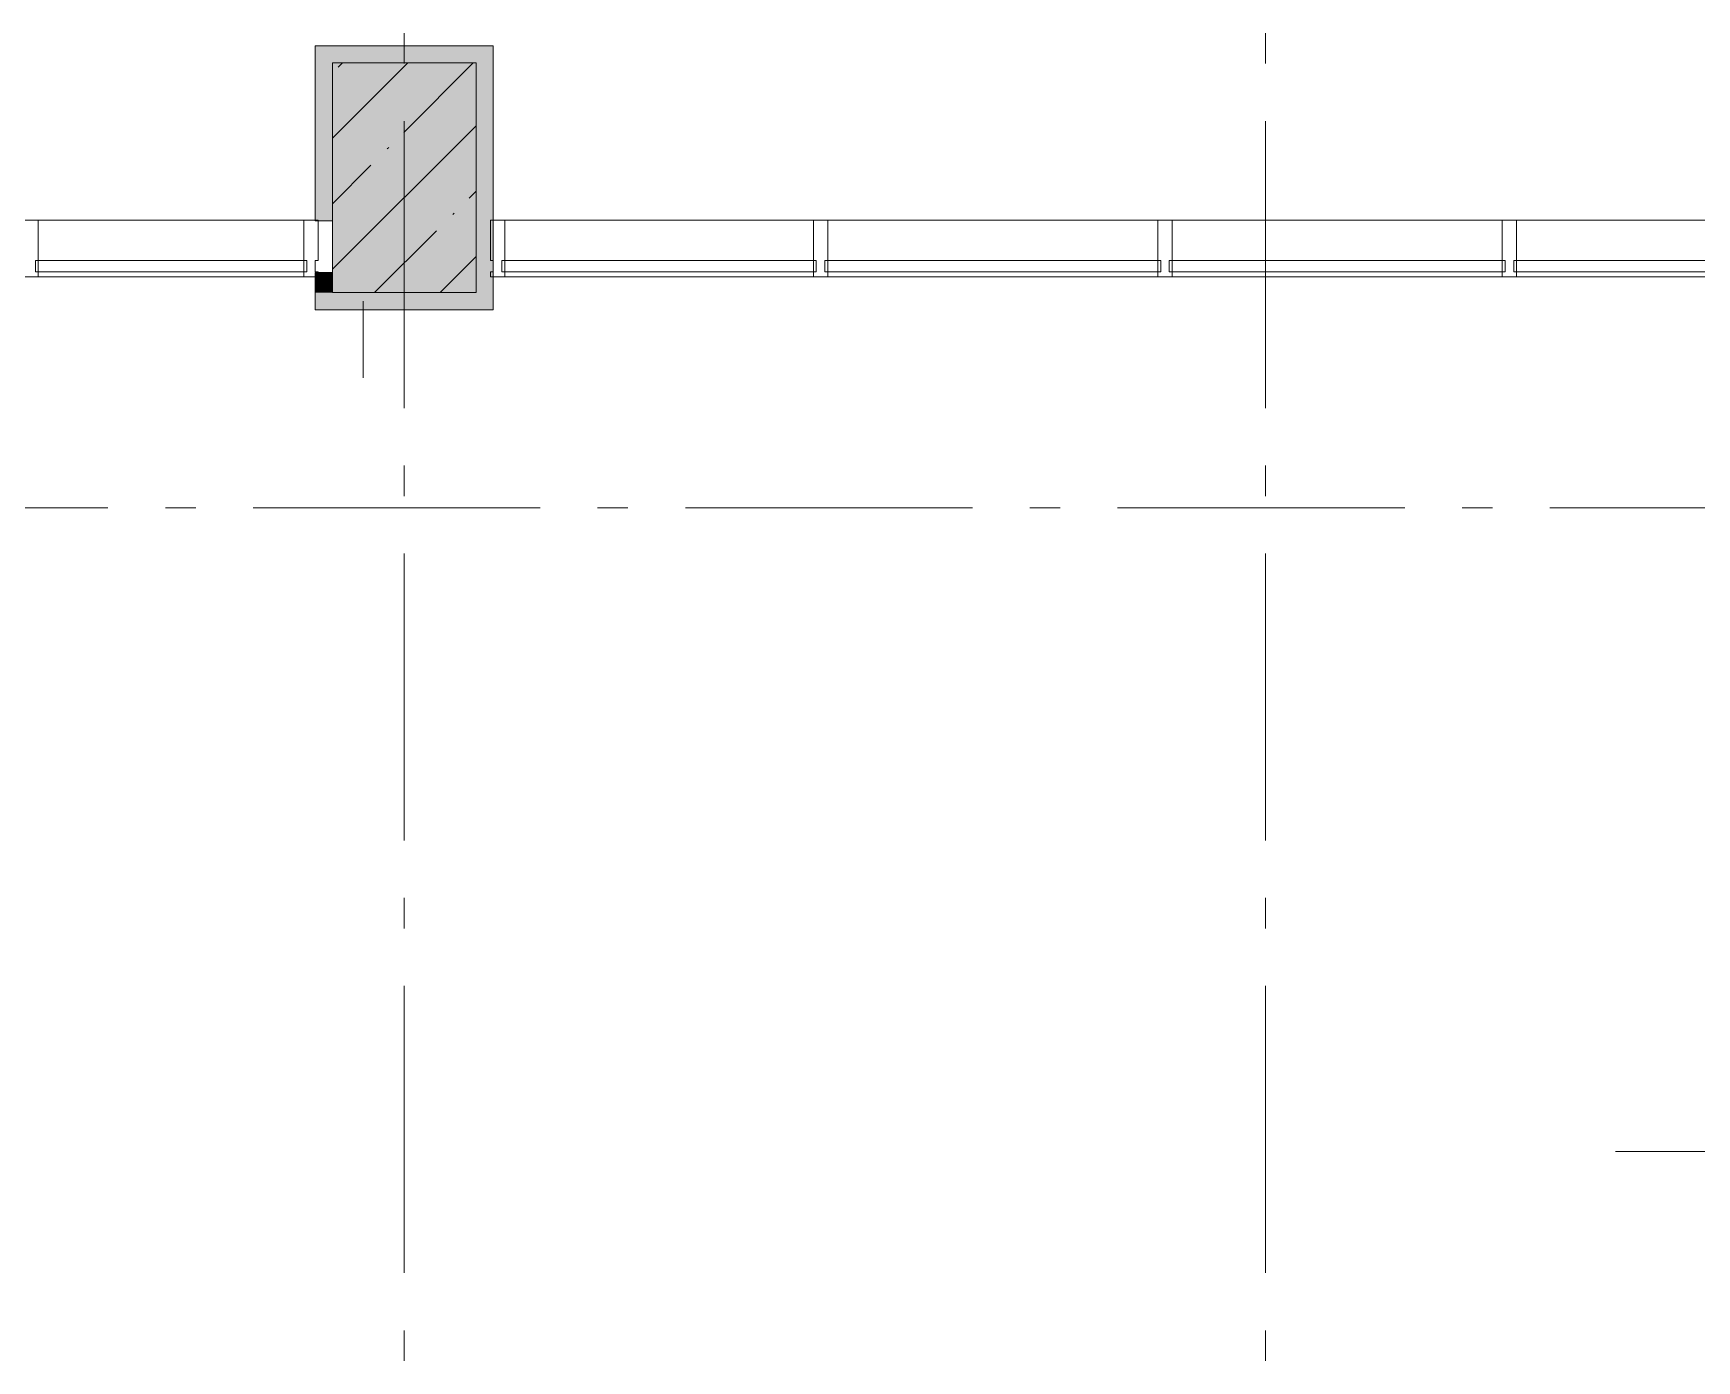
# Model space of a CAD drawing. Header units: millimetres. Extents: x -537608 to 253996, y -217170 to 186033.
# Drawn here: x -297869 to -292074, y 163651 to 168274 of the extents above; entities that cross this region are included whole.
import ezdxf

# ---------------------------------------------------------------- set-up
doc = ezdxf.new("R2010")
doc.units = ezdxf.units.MM
doc.layers.add('PDF _Геометрия', color=7, linetype='Continuous')
doc.layers.add('PDF _Сплошная заливка', color=7, linetype='Continuous', true_color=0xffffff)

msp = doc.modelspace()

# ---------------------------------------------------------------- hatches: boundary and pattern name
at = {"layer": 'PDF _Сплошная заливка', "true_color": 0xff7d7d, "transparency": 33554559}
for points in [[(-296326.1802, 168170.9054), (-296326.1802, 168230.9039), (-296886.1807, 168230.9039), (-296886.1807, 168170.9054), (-296724.9933, 168170.9054)], [(-296326.1802, 167370.9045), (-296266.1817, 167370.9045), (-296266.1817, 168230.9039), (-296326.1802, 168230.9039), (-296326.1802, 168170.9054)], [(-296266.1817, 167310.9038), (-296266.1817, 167370.9045), (-296886.1807, 167370.9045), (-296886.1807, 167310.9038), (-296724.9933, 167310.9038)]]:
    msp.add_hatch(color=11, dxfattribs=at).paths.add_polyline_path(points)

# ---------------------------------------------------------------- linework, layer by layer
at = {"layer": 'PDF _Геометрия', "lineweight": 9}
for p, q in [((-296326.1802, 168230.9039), (-296886.1807, 168230.9039)), ((-296886.1807, 168230.9039), (-296886.1807, 168170.9054)), ((-296266.1817, 168230.9039), (-296326.1802, 168230.9039)), ((-296266.1817, 167370.9045), (-296266.1817, 168230.9039)), ((-296886.1807, 168170.9054), (-296886.1807, 167621.252)), ((-296826.1821, 167908.639), (-296563.918, 168170.9054)), ((-296326.1802, 168170.9054), (-296826.1821, 168170.9054)), ((-296826.1821, 168170.9054), (-296826.1821, 167370.9045)), ((-296806.4008, 168156.5194), (-296792.0105, 168170.9054)), ((-296578.2997, 167928.4225), (-296335.8169, 168170.9054)), ((-296326.1802, 167370.9045), (-296326.1802, 168170.9054)), ((-296826.1821, 167452.4433), (-296326.1802, 167952.443)), ((-296635.3271, 167871.3972), (-296630.582, 167876.1381)), ((-296826.1821, 167680.5401), (-296692.346, 167814.372)), ((-296350.1986, 167700.3236), (-296326.1802, 167724.3441)), ((-297851.1775, 167623.2521), (-297901.1777, 167623.2521)), ((-297851.1775, 167483.2521), (-297851.1775, 167623.2521)), ((-297851.1775, 167623.2521), (-296926.1826, 167623.2521)), ((-296876.1824, 167623.2521), (-296926.1826, 167623.2521)), ((-296926.1826, 167623.2521), (-296926.1826, 167483.2521)), ((-296886.1807, 167621.252), (-296826.1821, 167621.252)), ((-296876.1824, 167483.2521), (-296876.1824, 167623.2521)), ((-296407.226, 167643.2983), (-296402.4809, 167648.0391)), ((-296226.1799, 167623.2521), (-296276.1801, 167623.2521)), ((-296276.1801, 167623.2521), (-296276.1801, 167483.2521)), ((-296226.1799, 167623.2521), (-295151.1844, 167623.2521)), ((-296226.1799, 167483.2521), (-296226.1799, 167623.2521)), ((-295101.1841, 167623.2521), (-295151.1844, 167623.2521)), ((-295151.1844, 167623.2521), (-295151.1844, 167483.2521)), ((-295101.1841, 167483.2521), (-295101.1841, 167623.2521)), ((-295101.1841, 167623.2521), (-293951.1797, 167623.2521)), ((-293901.1795, 167623.2521), (-293951.1797, 167623.2521)), ((-293951.1797, 167623.2521), (-293951.1797, 167483.2521)), ((-293901.1795, 167623.2521), (-292751.1837, 167623.2521)), ((-293901.1795, 167483.2521), (-293901.1795, 167623.2521)), ((-292701.1835, 167623.2521), (-292751.1837, 167623.2521)), ((-292751.1837, 167623.2521), (-292751.1837, 167483.2521)), ((-292701.1835, 167483.2521), (-292701.1835, 167623.2521)), ((-292701.1835, 167623.2521), (-291626.1794, 167623.2521)), ((-296679.6177, 167370.9045), (-296464.2534, 167586.273)), ((-297861.1844, 167443.2523), (-297861.1844, 167483.2521)), ((-297861.1844, 167483.2521), (-297851.1775, 167483.2521)), ((-297851.1775, 167443.2523), (-297851.1775, 167483.2521)), ((-297851.1775, 167483.2521), (-296926.1826, 167483.2521)), ((-296926.1826, 167483.2521), (-296926.1826, 167443.2523)), ((-296926.1826, 167483.2521), (-296916.1842, 167483.2521)), ((-296916.1842, 167483.2521), (-296916.1842, 167443.2523)), ((-296886.1807, 167443.2523), (-296886.1807, 167483.2521)), ((-296886.1807, 167483.2521), (-296876.1824, 167483.2521)), ((-296451.5252, 167370.9045), (-296326.1802, 167496.2451)), ((-296276.1801, 167483.2521), (-296266.1817, 167483.2521)), ((-296266.1817, 167483.2521), (-296266.1817, 167443.2523)), ((-296236.1782, 167443.2523), (-296236.1782, 167483.2521)), ((-296236.1782, 167483.2521), (-296226.1799, 167483.2521)), ((-296226.1799, 167443.2523), (-296226.1799, 167483.2521)), ((-296226.1799, 167483.2521), (-295151.1844, 167483.2521)), ((-295151.1844, 167483.2521), (-295151.1844, 167443.2523)), ((-295151.1844, 167483.2521), (-295141.1774, 167483.2521)), ((-295141.1774, 167483.2521), (-295141.1774, 167443.2523)), ((-295111.1825, 167443.2523), (-295111.1825, 167483.2521)), ((-295111.1825, 167483.2521), (-295101.1841, 167483.2521)), ((-295101.1841, 167443.2523), (-295101.1841, 167483.2521)), ((-295101.1841, 167483.2521), (-293951.1797, 167483.2521)), ((-293951.1797, 167483.2521), (-293951.1797, 167443.2523)), ((-293951.1797, 167483.2521), (-293941.1814, 167483.2521)), ((-293941.1814, 167483.2521), (-293941.1814, 167443.2523)), ((-293911.1778, 167443.2523), (-293911.1778, 167483.2521)), ((-293911.1778, 167483.2521), (-293901.1795, 167483.2521)), ((-293901.1795, 167443.2523), (-293901.1795, 167483.2521)), ((-293901.1795, 167483.2521), (-292751.1837, 167483.2521)), ((-292751.1837, 167483.2521), (-292751.1837, 167443.2523)), ((-292751.1837, 167483.2521), (-292741.1854, 167483.2521)), ((-292741.1854, 167483.2521), (-292741.1854, 167443.2523)), ((-292711.1818, 167443.2523), (-292711.1818, 167483.2521)), ((-292711.1818, 167483.2521), (-292701.1835, 167483.2521)), ((-292701.1835, 167443.2523), (-292701.1835, 167483.2521)), ((-292701.1835, 167483.2521), (-291626.1794, 167483.2521)), ((-297901.1777, 167426.2526), (-297851.1775, 167426.2526)), ((-297851.1775, 167443.2523), (-297861.1844, 167443.2523)), ((-297851.1775, 167426.2526), (-297851.1775, 167443.2523)), ((-296926.1826, 167443.2523), (-297851.1775, 167443.2523)), ((-297851.1775, 167426.2526), (-296926.1826, 167426.2526)), ((-296916.1842, 167443.2523), (-296926.1826, 167443.2523)), ((-296926.1826, 167443.2523), (-296926.1826, 167426.2526)), ((-296926.1826, 167426.2526), (-296876.1824, 167426.2526)), ((-296876.1824, 167443.2523), (-296886.1807, 167443.2523)), ((-296826.1821, 167441.2522), (-296886.1807, 167441.2522)), ((-296886.1807, 167441.2522), (-296886.1807, 167370.9045)), ((-296876.1824, 167426.2526), (-296876.1824, 167443.2523)), ((-296266.1817, 167443.2523), (-296276.1801, 167443.2523)), ((-296276.1801, 167443.2523), (-296276.1801, 167426.2526)), ((-296276.1801, 167426.2526), (-296226.1799, 167426.2526)), ((-296226.1799, 167443.2523), (-296236.1782, 167443.2523)), ((-295151.1844, 167443.2523), (-296226.1799, 167443.2523)), ((-296226.1799, 167426.2526), (-296226.1799, 167443.2523)), ((-296226.1799, 167426.2526), (-295151.1844, 167426.2526)), ((-295141.1774, 167443.2523), (-295151.1844, 167443.2523)), ((-295151.1844, 167443.2523), (-295151.1844, 167426.2526)), ((-295151.1844, 167426.2526), (-295101.1841, 167426.2526)), ((-295101.1841, 167443.2523), (-295111.1825, 167443.2523)), ((-295101.1841, 167426.2526), (-295101.1841, 167443.2523)), ((-293951.1797, 167443.2523), (-295101.1841, 167443.2523)), ((-295101.1841, 167426.2526), (-293951.1797, 167426.2526)), ((-293941.1814, 167443.2523), (-293951.1797, 167443.2523)), ((-293951.1797, 167443.2523), (-293951.1797, 167426.2526)), ((-293951.1797, 167426.2526), (-293901.1795, 167426.2526)), ((-293901.1795, 167443.2523), (-293911.1778, 167443.2523)), ((-292751.1837, 167443.2523), (-293901.1795, 167443.2523)), ((-293901.1795, 167426.2526), (-293901.1795, 167443.2523)), ((-293901.1795, 167426.2526), (-292751.1837, 167426.2526)), ((-292741.1854, 167443.2523), (-292751.1837, 167443.2523)), ((-292751.1837, 167443.2523), (-292751.1837, 167426.2526)), ((-292751.1837, 167426.2526), (-292701.1835, 167426.2526)), ((-292701.1835, 167443.2523), (-292711.1818, 167443.2523)), ((-292701.1835, 167426.2526), (-292701.1835, 167443.2523)), ((-291626.1794, 167443.2523), (-292701.1835, 167443.2523)), ((-292701.1835, 167426.2526), (-291626.1794, 167426.2526)), ((-296886.1807, 167370.9045), (-296886.1807, 167310.9038)), ((-296826.1821, 167370.9045), (-296326.1802, 167370.9045)), ((-296266.1817, 167310.9038), (-296266.1817, 167370.9045)), ((-296886.1807, 167310.9038), (-296266.1817, 167310.9038)), ((-296719.1546, 167340.9052), (-296719.1546, 167074.755)), ((-291556.1826, 164379.2507), (-292356.177, 164379.2507))]:
    msp.add_line(p, q, dxfattribs=at)
at = {"layer": 'PDF _Геометрия', "color": 253, "lineweight": 9, "true_color": 0xaaaaaa}
for p, q in [((-296576.1812, 168274.2536), (-296576.1812, 168168.4187)), ((-293576.1782, 168274.2536), (-293576.1782, 168168.4187)), ((-296576.1812, 167968.4201), (-296576.1812, 166968.4205)), ((-293576.1782, 167968.4201), (-293576.1782, 166968.4205)), ((-296576.1812, 166768.4198), (-296576.1812, 166662.5871)), ((-293576.1782, 166768.4198), (-293576.1782, 166662.5871)), ((-297608.5913, 166621.2525), (-298608.5951, 166621.2525)), ((-297302.7599, 166621.2525), (-297408.5906, 166621.2525)), ((-296102.7553, 166621.2525), (-297102.7592, 166621.2525)), ((-295796.924, 166621.2525), (-295902.7546, 166621.2525)), ((-294596.928, 166621.2525), (-295596.9232, 166621.2525)), ((-294291.088, 166621.2525), (-294396.9272, 166621.2525)), ((-293091.092, 166621.2525), (-294091.0958, 166621.2525)), ((-292785.2607, 166621.2525), (-292891.0913, 166621.2525)), ((-291585.256, 166621.2525), (-292585.2599, 166621.2525)), ((-296576.1812, 166462.5863), (-296576.1812, 165462.5867)), ((-293576.1782, 166462.5863), (-293576.1782, 165462.5867)), ((-296576.1812, 165262.586), (-296576.1812, 165156.7533)), ((-293576.1782, 165262.586), (-293576.1782, 165156.7533)), ((-296576.1812, 164956.7546), (-296576.1812, 163956.7529)), ((-293576.1782, 164956.7546), (-293576.1782, 163956.7529)), ((-296576.1812, 163756.7543), (-296576.1812, 163650.9216)), ((-293576.1782, 163756.7543), (-293576.1782, 163650.9216))]:
    msp.add_line(p, q, dxfattribs=at)
at = {"layer": 'PDF _Сплошная заливка', "color": 11, "lineweight": 35, "true_color": 0xff7d7d, "transparency": 33554559}
for points in [[(-296826.1821, 167621.252), (-296826.1821, 168170.9054), (-296886.1807, 167621.252), (-296886.1807, 168170.9054)], [(-296826.1821, 167370.9045), (-296826.1821, 167441.2522), (-296886.1807, 167370.9045), (-296886.1807, 167441.2522)]]:
    msp.add_solid(points, dxfattribs=at)
at = {"layer": 'PDF _Сплошная заливка', "lineweight": 35, "transparency": 33554559}
msp.add_solid([(-296826.1821, 167370.9045), (-296326.1802, 167370.9045), (-296826.1821, 168170.9054), (-296326.1802, 168170.9054)], dxfattribs=at)

doc.saveas('drawing.dxf')
